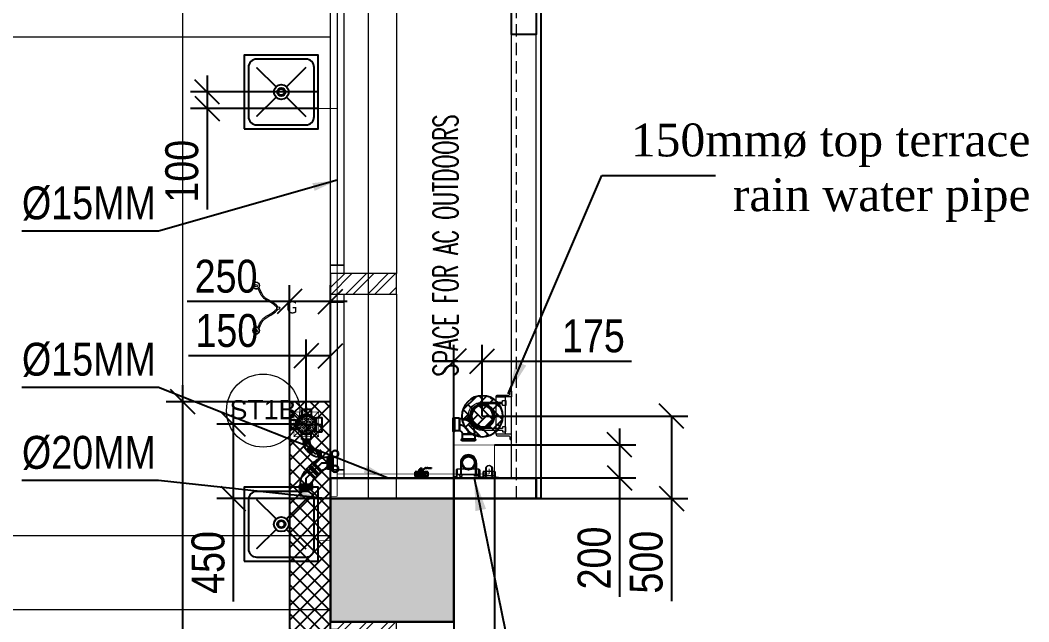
# Model space of a CAD drawing. Header units: inches. Extents: x 5899882 to 5988838, y -468923 to -96891.
# Drawn here: x 5977340 to 5983478, y -221920 to -218258 of the extents above; entities that cross this region are included whole.
import ezdxf

# ---------------------------------------------------------------- set-up
doc = ezdxf.new("R2010")
doc.units = ezdxf.units.IN
doc.header["$MEASUREMENT"] = 0
doc.linetypes.add('1', pattern=[0])
doc.linetypes.add('DASHED', pattern=[0.75, 0.5, -0.25])
doc.layers.get('Defpoints').update_dxf_attribs({"color": 8})
for name, color, linetype in [('0 slc  sleeve 200mm', 3, '1'), ('0 slc Rwp sloape', 7, 'Continuous'), ('0- SLC ARCH LAYOUT', 7, 'Continuous'), ('0- SLC DIMENSION', 7, 'Continuous'), ('0- SLC HIDE BOX & CUTOUT', 6, 'Continuous'), ('0-SLC- Waste water down take', 6, 'Continuous'), ('0-SLC-100mm Soil Pipe', 190, 'Continuous'), ('0-SLC-40 MM Waste water pipe', 3, 'Continuous'), ('0-SLC-75MM WASTE PIPE', 6, 'Continuous'), ('0-SLC-DOMESTIC LINE', 5, 'DOMESTIC_LINE'), ('0-SLC-Multi nahani trap', 6, 'Continuous'), ('0-SLC-Raised portion', 1, 'Continuous'), ('0-SLC-Toilet fixture', 5, 'Continuous'), ('CL', 7, 'Continuous'), ('P-TEXT', 7, 'Continuous'), ('rwp', 5, 'Continuous')]:
    doc.layers.add(name, color=color, linetype=linetype)
for name, color, linetype, lineweight in [('0-SLC-100 mm Multi nahani trap jali', 253, 'Continuous', 13), ('0-SLC-CLAMPS', 7, 'Continuous', 9), ('0-SLC-P-Angle', 6, 'Continuous', 0), ('ARCL-HATCH-B', 8, 'Continuous', 5), ('ARLC-COL', 8, 'Continuous', 30), ('ARLC-DIM0', 8, 'Continuous', 5), ('ARLC-DOOR-W', 8, 'Continuous', 5), ('ARLC-ELE0', 8, 'Continuous', 9), ('ARLC-FUR (NOMN)', 8, 'Continuous', 9), ('ARLC-FURN', 8, 'Continuous', 9), ('ARLC-GAS BURNER', 8, 'Continuous', 5), ('ARLC-GRILL', 8, 'Continuous', 9), ('ARLC-HATCH-C', 8, 'Continuous', 5), ('ARLC-RCC', 8, 'Continuous', 25), ('ARLC-SINK', 8, 'Continuous', 9), ('ARLC-TEXT0', 8, 'Continuous', 20), ('ARLC-WALL', 8, 'Continuous', 15), ('P-Ball valve', 7, 'Continuous', 0)]:
    doc.layers.add(name, color=color, linetype=linetype, lineweight=lineweight)
doc.styles.add('ARIAL', font='tahoma.ttf')
doc.styles.add('LT0050R', font='arial.ttf', dxfattribs={"height": 120})
doc.styles.add('RS', font='simplex8.shx', dxfattribs={"width": 0.6, "height": 150})
doc.styles.get("Standard").update_dxf_attribs({"font": 'arial.ttf'})
doc.styles.add('swis cn bt', font='swissc.ttf')
doc.linetypes.add('DOMESTIC_LINE', pattern='A,0.5,-0.2,["DWS",ARIAL,S=0.1,R=0,X=-0.1,Y=-0.05],-0.25', length=0.95)
doc.dimstyles.new('LT0050R', dxfattribs={"dimtxt": 120, "dimasz": 80, "dimexe": 80, "dimexo": 50, "dimgap": 80, "dimtad": 0, "dimdec": 0, "dimzin": 0, "dimdsep": 46, "dimtxsty": 'LT0050R', "dimblk": 'ARCHTICK', "dimcen": 1, "dimdle": 80, "dimclrd": 252, "dimclre": 252, "dimclrt": 240, "dimadec": 0, "dimazin": 0, "dimtfac": 1, "dimtdec": 0, "dimtofl": 0, "dimtmove": 1, "dimatfit": 3, "dimfxl": 1, "dimtolj": 1, "dimtzin": 0, "dimlwd": -1, "dimlwe": -1, "dimarcsym": 0})
doc.dimstyles.new('SLC', dxfattribs={"dimtxt": 200, "dimasz": 150, "dimexe": 100, "dimexo": 0, "dimgap": 50, "dimtad": 1, "dimdec": 0, "dimrnd": 5, "dimzin": 1, "dimdsep": 46, "dimtxsty": 'swis cn bt', "dimblk": 'OBLIQUE', "dimcen": 60, "dimdle": 100, "dimclrd": 256, "dimclre": 256, "dimclrt": 256, "dimazin": 0, "dimtfac": 1, "dimtdec": 0, "dimtofl": 0, "dimtmove": 0, "dimatfit": 3, "dimfxl": 0.18, "dimtolj": 1, "dimtzin": 0, "dimarcsym": 0})
doc.dimstyles.get("Standard").update_dxf_attribs({"dimtxt": 200, "dimasz": 200, "dimexe": 0.18, "dimexo": 0.0625, "dimgap": 0.09, "dimtad": 0, "dimdec": 0, "dimrnd": 5, "dimzin": 0, "dimdsep": 46, "dimtxsty": 'Standard', "dimblk": 'OBLIQUE', "dimcen": 0.09, "dimadec": 0, "dimazin": 0, "dimtfac": 1, "dimtdec": 0, "dimtofl": 0, "dimtmove": 0, "dimatfit": 3, "dimfxl": 1, "dimtolj": 1, "dimtzin": 0, "dimarcsym": 0})
pattern_1 = [(45, (-5779197.41, 117191.3), (-66.2912607, 66.2912607), []), (45, (-5779153.22, 117191.3), (-66.2912607, 66.2912607), [])]

# ---------------------------------------------------------------- blocks, each defined once
blk = doc.blocks.new('SINK1')
at = {"color": 0}
for p, q in [((5972703.3, -133859.2), (5972821.5, -133977.3)), ((5972885.1, -133977.3), (5973003.3, -133859.2)), ((5972703.3, -134159.2), (5972821.5, -134041)), ((5972885.1, -134041), (5973003.3, -134159.2))]:
    blk.add_line(p, q, dxfattribs=at)
blk.add_lwpolyline([(5973078.3, -134234.2), (5973078.3, -133784.2), (5972628.3, -133784.2), (5972628.3, -134234.2)], close=True, dxfattribs=at)
blk.add_lwpolyline([(5973053.3, -134159.2), (5973053.3, -133859.2, 0.414214), (5973003.3, -133809.2), (5972703.3, -133809.2, 0.414214), (5972653.3, -133859.2), (5972653.3, -134159.2, 0.414214), (5972703.3, -134209.2), (5973003.3, -134209.2, 0.414214)], format="xyb", close=True, dxfattribs=at)
for radius in [45, 25]:
    blk.add_circle((5972853.3, -134009.2), radius, dxfattribs=at)
blk = doc.blocks.new('FD COVER')
at = {"layer": '0-SLC-100 mm Multi nahani trap jali'}
h = blk.add_hatch(color=1, dxfattribs=at)
h.paths.add_polyline_path([(52.4, 0, 1), (-52.4, 0, 1)])
h.paths.add_polyline_path([(-49.7, 0, -1), (49.7, 0, -1)], flags=16)
h = blk.add_hatch(dxfattribs=at)
h.set_pattern_fill('HEX', color=1, scale=45.193777, style=0)
h.set_pattern_definition([(0, (-4759.384, 4380.386), (0, 9.78474), [5.649222, -11.298444]), (120, (-4759.384, 4380.386), (-8.473833, -4.89237), [5.649222, -11.298444]), (60, (-4753.735, 4380.386), (-8.473833, 4.89237), [5.649222, -11.298444])])
h.paths.add_polyline_path([(-49.7, 0, 1), (49.7, 0, 1)])
at = {"layer": '0-SLC-100 mm Multi nahani trap jali', "color": 1, "ltscale": 3}
for p, q in [((-75, 75), (-44.2, 44.2)), ((75, 75), (44.2, 44.2)), ((-44.2, -44.2), (-75, -75)), ((44.2, -44.2), (75, -75))]:
    blk.add_line(p, q, dxfattribs=at)
at = {"layer": '0-SLC-100 mm Multi nahani trap jali', "color": 1, "ltscale": 3, "const_width": 3.75}
blk.add_lwpolyline([(-75, -75), (75, -75), (75, 75), (-75, 75)], close=True, dxfattribs=at)
at = {"layer": '0-SLC-100 mm Multi nahani trap jali', "color": 1, "ltscale": 3}
blk.add_circle((0, 0), 62.5, dxfattribs=at)
blk = doc.blocks.new('A$C52224D05')
at = {"layer": '0-SLC-Multi nahani trap', "linetype": 'Continuous'}
h = blk.add_hatch(color=256, dxfattribs=at)
h.paths.add_polyline_path([(58.1, 0, 1), (-57.9, 0, 1)])
h.paths.add_polyline_path([(-54.9, 0, -1), (55.1, 0, -1)], flags=16)
for p, q in [((-25.9, 91.4), (-25.9, 77.8)), ((31.1, 91.4), (-25.9, 91.4)), ((-25.9, 77.8), (-25.9, 60.2)), ((0, 103.7), (0, -103.7)), ((31.1, 91.4), (31.1, 77.8)), ((31.1, 77.8), (31.1, 60.2)), ((-96.3, 0), (95.2, 0)), ((-78.2, 26.7), (-93.7, 26.7)), ((-93.7, -30.2), (-93.7, 26.7)), ((-62.6, 26.7), (-78.2, 26.7)), ((-60.3, -27.9), (-60.3, 24.4)), ((-60.3, 23.3), (-50.5, 23.3)), ((28.7, 57.9), (-23.6, 57.9)), ((-22.4, 57.9), (-22.4, 50.2)), ((27.6, 57.9), (27.6, 47.6)), ((41.1, 41), (63, 41)), ((63, -41.5), (63, 41.5)), ((65.5, 44), (74, 44)), ((74, 44), (97.8, 44)), ((97.8, -44), (97.8, 44)), ((-78.2, -30.2), (-93.7, -30.2)), ((-62.6, -30.2), (-77.7, -30.2)), ((-60.3, -26.7), (-50.5, -26.7)), ((-25.9, -77.8), (-25.9, -60.2)), ((28.7, -57.9), (-23.6, -57.9)), ((-22.4, -57.9), (-22.4, -50.2)), ((27.6, -57.9), (27.6, -47.6)), ((31.1, -77.8), (31.1, -60.2)), ((41.1, -41), (63, -41)), ((65.5, -44), (74, -44)), ((74, -44), (97.8, -44)), ((-25.9, -91.4), (-25.9, -77.8)), ((31.1, -91.4), (-25.9, -91.4)), ((31.1, -91.4), (31.1, -77.8))]:
    blk.add_line(p, q, dxfattribs=at)
blk.add_circle((0.1, 0), 55, dxfattribs=at)
for centre, radius, start, end in [((-62.6, 24.4), 2.33, 0, 90), ((-23.6, 60.2), 2.33, 180, 270), ((28.7, 60.2), 2.33, 270, 0), ((65.5, 41.5), 2.5, 90, 180), ((-62.6, -27.9), 2.33, 270, 0), ((-23.6, -60.2), 2.33, 90, 180), ((28.7, -60.2), 2.33, 0, 90), ((65.5, -41.5), 2.5, 180, 270)]:
    blk.add_arc(centre, radius, start, end, dxfattribs=at)
blk = doc.blocks.new('Hex Nut - 10 mm side')
at = {"color": 0, "linetype": 'Continuous'}
for p, q in [((-7, -6.8), (-7, 6.8)), ((-0.7, 9.1), (-6.4, 9.1)), ((-0.7, 4.5), (-6.4, 4.5)), ((0, -6.8), (0, 6.8)), ((-0.7, -4.5), (-6.4, -4.5)), ((-0.7, -9.1), (-6.4, -9.1))]:
    blk.add_line(p, q, dxfattribs=at)
for centre, radius, start, end in [((-2.8, 6.8), 4.19, 147.13278, 212.86722), ((8.7, 0), 15.7, 163.22135, 196.77865), ((-4.2, 6.8), 4.19, 327.13278, 32.86722), ((-15.7, 0), 15.7, 343.22135, 16.77865), ((-2.8, -6.8), 4.19, 147.13278, 212.86722), ((-4.2, -6.8), 4.19, 327.13278, 32.86722)]:
    blk.add_arc(centre, radius, start, end, dxfattribs=at)
blk = doc.blocks.new('balval')
at = {"layer": 'P-TEXT', "color": 7}
for p, q in [((-206, 141), (-218, 122)), ((-218, -125), (-218, 122)), ((-207, -90), (-207, 86)), ((-75, 86), (-207, 86)), ((-74, 141), (-206, 141)), ((0, 145), (64, 144)), ((31, 164), (31, 262)), ((31, 164), (47, 164)), ((47, 164), (47, 246)), ((67, 298), (222, 297)), ((83, 281), (226, 281)), ((136, -17), (186, 44)), ((186, 44), (260, -17)), ((261, 143), (286, 120)), ((286, 120), (285, -127)), ((357, 120), (286, 120)), ((294, 302), (376, 365)), ((299, 286), (380, 348)), ((356, -127), (357, 120)), ((368, 139), (357, 120)), ((367, -91), (368, 85)), ((536, 139), (368, 139)), ((535, 84), (368, 85)), ((394, 369), (479, 369)), ((398, 353), (479, 353)), ((533, 381), (479, 369)), ((533, 349), (479, 353)), ((533, 381), (760, 380)), ((533, 349), (762, 348)), ((535, -92), (535, 84)), ((536, 139), (547, 120)), ((547, 120), (546, -128)), ((760, 380), (762, 348)), ((-218, -2), (-229, -2)), ((-207, -145), (-218, -125)), ((-75, -90), (-207, -90)), ((-75, -145), (-207, -145)), ((0, -149), (258, -150)), ((186, -77), (136, -17)), ((260, -17), (186, -77)), ((259, -150), (285, -127)), ((356, -127), (285, -127)), ((367, -146), (356, -127)), ((535, -92), (367, -91)), ((535, -147), (367, -146)), ((535, -147), (546, -128))]:
    blk.add_line(p, q, dxfattribs=at)
for points in [[(-74, 163), (-39, 163), (-40, -162), (-75, -162)], [(-39, 163), (0, 163), (0, -163), (-40, -162)], [(85, 217), (215, 216), (215, 237), (85, 238)], [(266, -83), (129, -83), (130, 50), (266, 49)], [(260, -77), (135, -77), (136, 44), (260, 43)], [(260, -145), (135, -144), (135, -89), (260, -89)]]:
    blk.add_lwpolyline(points, close=True, dxfattribs=at)
for points in [[(259, 144), (260, 216), (64, 217), (64, 144)], [(136, 118), (136, 88), (260, 87), (261, 143), (258, 143)]]:
    blk.add_lwpolyline(points, dxfattribs=at)
for centre, radius, start, end in [((-181, 112), 36.2, 145.90551, 225.80836), ((-125, 42), 93.2, 151.61979, 208.04179), ((67, 262), 35.7, 89.83079, 179.83079), ((83, 246), 35.7, 89.83079, 179.83079), ((162, 312), 195, 239.6656, 299.54462), ((224, 832), 535, 269.76756, 277.56373), ((228, 816), 535, 269.76756, 277.56373), ((259, 142), 1.79, 48.40123, 123.4962), ((450, 40), 93.2, 151.61979, 208.04179), ((393, 111), 36.2, 145.90551, 225.80836), ((394, 334), 35.7, 89.83079, 120.09191), ((398, 317), 35.7, 89.83079, 120.09191), ((510, 110), 36.2, 313.85321, 33.75606), ((453, 40), 93.2, 331.61979, 28.04179), ((-125, -46), 93.2, 151.61979, 208.04179), ((-182, -116), 36.2, 133.85321, 213.75606), ((258, -148), 1.79, 269.83079, 311.26035), ((449, -48), 93.2, 151.61979, 208.04179), ((392, -118), 36.2, 133.85321, 213.75606), ((453, -48), 93.2, 331.61979, 28.04179), ((510, -118), 36.2, 325.90551, 45.80836)]:
    blk.add_arc(centre, radius, start, end, dxfattribs=at)
at = {"layer": 'P-TEXT', "color": 7, "xscale": 6.18499828221724, "yscale": 6.18499828221724, "zscale": 6.18499828221724, "rotation": 269.8307868527402}
for p in [(150, 298), (150, 238)]:
    blk.add_blockref('Hex Nut - 10 mm side', p, dxfattribs=at)
blk = doc.blocks.new('1248')
at = {"color": 0}
for p, q in [((-21.4, 74.3), (-74.3, 21.4)), ((-15.6, 68.6), (-68.6, 15.6)), ((-21.4, 74.3), (-19.5, 75)), ((-19.5, 75), (-15, 70.5)), ((-15.6, 68.6), (-15, 70.5)), ((-4.9, 57.9), (-15.6, 68.6)), ((-74.3, 21.4), (-75, 19.5)), ((-75, 19.5), (-70.6, 15)), ((-68.6, 15.6), (-70.6, 15)), ((-57.9, 4.9), (-68.6, 15.6)), ((-57.9, 4.9), (-58.5, 3)), ((-58.5, 3), (-56.5, 0.9)), ((-57.9, 4.9), (-4.9, 57.9)), ((-54.5, 1.5), (-56.5, 0.9)), ((-1.5, 54.5), (-54.5, 1.5)), ((-52.1, -0.9), (-54.5, 1.5)), ((-52.1, -0.9), (1, 52.1)), ((-52.1, -0.9), (1, 52.1)), ((0.8, 49.3), (-49.3, -0.8)), ((-4.9, 57.9), (-3, 58.5)), ((-3, 58.5), (-0.9, 56.5)), ((-1.5, 54.5), (-0.9, 56.5)), ((1, 52.1), (-1.5, 54.5)), ((0.8, 49.3), (1, 52.1)), ((34.2, -35.4), (34.3, 35.4)), ((34.3, 35.4), (36.2, 37.5)), ((36.2, 37.5), (39.6, 37.5)), ((36.2, 37.5), (36.2, -37.5)), ((36.2, 37.5), (36.2, -37.5)), ((39.6, 37.5), (40.5, 39.3)), ((39.6, -37.5), (39.6, 37.5)), ((43.5, 39.3), (40.5, 39.3)), ((44.4, 37.5), (43.5, 39.3)), ((44.4, 37.5), (59.5, 37.5)), ((44.4, 37.5), (44.4, -37.5)), ((59.5, 37.5), (60.5, 39.3)), ((59.5, -37.5), (59.5, 37.5)), ((66.8, 39.3), (60.5, 39.3)), ((66.8, 39.3), (67.8, 37.5)), ((67.8, -37.5), (67.8, 37.5)), ((-49.3, -0.8), (-52.1, -0.9)), ((34.2, -35.4), (36.2, -37.5)), ((36.2, -37.5), (39.6, -37.5)), ((39.6, -37.5), (40.5, -39.3)), ((43.5, -39.3), (40.5, -39.3)), ((44.4, -37.5), (43.5, -39.3)), ((44.4, -37.5), (59.5, -37.5)), ((59.5, -37.5), (60.5, -39.3)), ((66.8, -39.3), (60.5, -39.3)), ((67.8, -37.5), (66.8, -39.3))]:
    blk.add_line(p, q, dxfattribs=at)
at = {"color": 8}
blk.add_lwpolyline([(-47.9, 47.9), (0, 0), (67.8, 0)], dxfattribs=at)
at = {"color": 0}
for major_axis, start_param, end_param in [((0, 47.3), 2.356166, 3.141564), ((0, 118.1), 2.356191, 3.14159)]:
    blk.add_ellipse((34.3, 82.7), major_axis=major_axis, ratio=1, start_param=start_param, end_param=end_param, dxfattribs=at)
blk = doc.blocks.new('_OBLIQUE')
at = {"color": 0, "linetype": 'ByBlock'}
blk.add_line((-0.5, -0.5), (0.5, 0.5), dxfattribs=at)
blk = doc.blocks.new('200SS')
at = {"layer": '0 slc  sleeve 200mm'}
h = blk.add_hatch(dxfattribs=at)
h.set_pattern_fill('AR-HBONE', color=3, scale=10.56007, angle=90)
h.set_pattern_definition([(135, (276793.653, -63998.61), (-59.7367777, 4e-15), [126.720842, -42.24028]), (225, (276763.784, -63968.74), (-59.7367777, 4e-15), [126.720842, -42.24028])])
edge = h.paths.add_edge_path()
edge.add_arc((0, 0), 124.8, 0, 360)
at = {"layer": '0 slc  sleeve 200mm', "color": 3}
blk.add_circle((0, 0), 124.8, dxfattribs=at)
blk = doc.blocks.new('*D110')
at = {"layer": '0- SLC DIMENSION', "lineweight": -2, "transparency": 16777216}
for p, q in [((5980151.8, -220668.6), (5981402.6, -220668.6)), ((5981302.6, -220668.6), (5981302.6, -221270.1)), ((5980146.7, -221170.1), (5981402.6, -221170.1)), ((5981302.6, -221170.1), (5981302.6, -221793.8))]:
    blk.add_line(p, q, dxfattribs=at)
at = {"layer": 'Defpoints', "color": 0, "transparency": 16777216}
for p in [(5980151.8, -220668.6), (5981302.6, -220668.6), (5980146.7, -221170.1)]:
    blk.add_point(p, dxfattribs=at)
at = {"layer": '0- SLC DIMENSION', "lineweight": -2, "transparency": 16777216, "xscale": 150, "yscale": 150, "zscale": 150}
for p, rotation in [((5981302.6, -220668.6), 90), ((5981302.6, -221170.1), 270)]:
    blk.add_blockref('_OBLIQUE', p, dxfattribs=dict(at, rotation=rotation))
at = {"layer": '0- SLC DIMENSION', "transparency": 16777216, "insert": (5981150, -221557), "char_height": 200, "attachment_point": 5, "rotation": 90, "style": 'swis cn bt'}
blk.add_mtext('\\A1;500', dxfattribs=at)
blk = doc.blocks.new('*D111')
at = {"layer": '0- SLC DIMENSION', "lineweight": -2, "transparency": 16777216}
for p, q in [((5979978.9, -221170.1), (5979978.9, -220233.5)), ((5980151.8, -220668.6), (5980151.8, -220233.5)), ((5979878.9, -220333.5), (5980151.8, -220333.5)), ((5980151.8, -220333.5), (5981059.6, -220333.5))]:
    blk.add_line(p, q, dxfattribs=at)
at = {"layer": 'Defpoints', "color": 0, "transparency": 16777216}
for p in [(5980151.8, -220333.5), (5980151.8, -220668.6), (5979978.9, -221170.1)]:
    blk.add_point(p, dxfattribs=at)
at = {"layer": '0- SLC DIMENSION', "lineweight": -2, "transparency": 16777216, "xscale": 150, "yscale": 150, "zscale": 150, "rotation": 180}
blk.add_blockref('_OBLIQUE', (5979978.9, -220333.5), dxfattribs=at)
at = {"layer": '0- SLC DIMENSION', "lineweight": -2, "transparency": 16777216, "xscale": 150, "yscale": 150, "zscale": 150}
blk.add_blockref('_OBLIQUE', (5980151.8, -220333.5), dxfattribs=at)
at = {"layer": '0- SLC DIMENSION', "transparency": 16777216, "insert": (5980828, -220180.8), "char_height": 200, "attachment_point": 5, "style": 'swis cn bt'}
blk.add_mtext('\\A1;175', dxfattribs=at)
blk = doc.blocks.new('*D124')
at = {"layer": '0- SLC DIMENSION', "lineweight": -2, "transparency": 16777216}
for p, q in [((5980986.4, -220743.6), (5980986.4, -221043.6)), ((5980226.7, -220843.6), (5981086.4, -220843.6)), ((5980226.7, -221043.6), (5981086.4, -221043.6)), ((5980986.4, -221043.6), (5980986.4, -221767.7))]:
    blk.add_line(p, q, dxfattribs=at)
at = {"layer": 'Defpoints', "color": 0, "transparency": 16777216}
for p in [(5980226.7, -220843.6), (5980226.7, -221043.6), (5980986.4, -221043.6)]:
    blk.add_point(p, dxfattribs=at)
at = {"layer": '0- SLC DIMENSION', "lineweight": -2, "transparency": 16777216, "xscale": 150, "yscale": 150, "zscale": 150}
for p, rotation in [((5980986.4, -220843.6), 90), ((5980986.4, -221043.6), 270)]:
    blk.add_blockref('_OBLIQUE', p, dxfattribs=dict(at, rotation=rotation))
at = {"layer": '0- SLC DIMENSION', "transparency": 16777216, "insert": (5980833.6, -221531.5), "char_height": 200, "attachment_point": 5, "rotation": 90, "style": 'swis cn bt'}
blk.add_mtext('\\A1;200', dxfattribs=at)
blk = doc.blocks.new('548')
at = {"color": 0}
for p, q in [((0.0602, 0.0831), (0.0579, 0.0808)), ((0.0605, 0.0834), (0.0605, -0.0199)), ((0.0608, 0.0834), (0.0975, 0.0834)), ((0.0975, 0.0851), (0.0975, -0.0217)), ((0.1001, 0.0877), (0.1053, 0.0877)), ((0.1078, 0.0851), (0.1078, -0.0217)), ((0.1078, 0.0834), (0.1122, 0.0834)), ((0.1122, 0.0834), (0.1122, -0.0199)), ((0.0579, 0.0808), (0.0579, -0.0174)), ((-0.0674, -0.05), (0.0359, -0.05)), ((-0.0674, -0.0503), (-0.0674, -0.087)), ((-0.0671, -0.0497), (-0.0648, -0.0474)), ((-0.0648, -0.0474), (0.0334, -0.0474)), ((0.0357, -0.0497), (0.0334, -0.0474)), ((0.0359, -0.0503), (0.0359, -0.087)), ((0.0602, -0.0197), (0.0579, -0.0174)), ((0.0608, -0.0199), (0.0975, -0.0199)), ((0.1001, -0.0242), (0.1053, -0.0242)), ((0.1078, -0.0199), (0.1122, -0.0199)), ((-0.0717, -0.0896), (-0.0717, -0.0947)), ((-0.0691, -0.087), (0.0377, -0.087)), ((-0.0691, -0.0973), (0.0377, -0.0973)), ((-0.0674, -0.0973), (-0.0674, -0.1016)), ((-0.0674, -0.1016), (0.0359, -0.1016)), ((0.0359, -0.0973), (0.0359, -0.1016)), ((0.0403, -0.0896), (0.0403, -0.0947))]:
    blk.add_line(p, q, dxfattribs=at)
for points in [[(-0.019, 0.0966), (-0.0839, 0.0288)], [(-0.031, 0.084), (-0.0108, 0.0647)], [(-0.025, 0.0903), (-0.0031, 0.0694)], [(-0.019, 0.0966), (0.0097, 0.0691)], [(-0.0839, 0.0288), (-0.0552, 0.0013)], [(-0.0791, 0.0338), (-0.0568, 0.0124)], [(-0.0731, 0.0401), (-0.0526, 0.0204)], [(-0.0671, 0.0463), (-0.048, 0.028)], [(-0.0611, 0.0526), (-0.0429, 0.0352)], [(-0.0551, 0.0589), (-0.0373, 0.0419)], [(-0.0491, 0.0652), (-0.0314, 0.0482)], [(-0.043, 0.0715), (-0.025, 0.0542)], [(-0.037, 0.0778), (-0.0181, 0.0597)]]:
    blk.add_lwpolyline(points, dxfattribs=at)
for centre, radius, start, end in [((0.0608, 0.0825), 0.000861, 90, 135), ((0.1001, 0.0851), 0.00258, 90, 180), ((0.1053, 0.0851), 0.00258, 0, 90), ((0.0635, -0.0474), 0.1283, 157.72387, 180), ((0.059, -0.0431), 0.1284, 114.78944, 157.71056), ((0.0635, -0.0474), 0.0792, 92.5, 180), ((0.0635, -0.0474), 0.1283, 92.5, 114.77613), ((-0.0665, -0.0503), 0.000861, 135, 180), ((0.0645, -0.0478), 0.0311, 102.16972, 179.29011), ((0.0351, -0.0503), 0.000861, 0, 45), ((0.0608, -0.0191), 0.000861, 225, 270), ((0.1001, -0.0217), 0.00258, 180, 270), ((0.1053, -0.0217), 0.00258, 270, 0), ((-0.0691, -0.0896), 0.00258, 90, 180), ((-0.0691, -0.0947), 0.00258, 180, 270), ((0.0377, -0.0896), 0.00258, 0, 90), ((0.0377, -0.0947), 0.00258, 270, 0)]:
    blk.add_arc(centre, radius, start, end, dxfattribs=at)
at = {"color": 8}
blk.add_arc((0.0635, -0.0474), 0.0792, 92.5, 180, dxfattribs=at)
blk = doc.blocks.new('_ArchTick')
at = {"color": 0, "linetype": 'ByBlock', "const_width": 0.15}
blk.add_lwpolyline([(-0.5, -0.5), (0.5, 0.5)], dxfattribs=at)
blk = doc.blocks.new('GAS BURNER')
at = {"layer": 'ARLC-GAS BURNER'}
for centre, radius in [((5974102.4, -133873.7), 20.1), ((5974102.4, -133873.7), 7.52), ((5974237.5, -134010.6), 8.48), ((5974237.5, -134010.6), 8.48), ((5974102.4, -134147.5), 20.1), ((5974102.4, -134147.5), 7.52)]:
    blk.add_circle(centre, radius, dxfattribs=at)
for centre, start, end in [((5974102.4, -133873.7), 327.08362, 303.11158), ((5974102.4, -134147.5), 56.88842, 32.91638)]:
    blk.add_arc(centre, 20.1, start, end, dxfattribs=at)
for points, knots in [([(5974113.4, -133890.5), (5974112.8, -133888.9), (5974115.8, -133896.6), (5974120.9, -133908.4), (5974125.6, -133918.3), (5974129.9, -133925.9), (5974133.4, -133931.5), (5974137.2, -133937), (5974141.3, -133942.2), (5974145.9, -133947.1), (5974151.7, -133952.6), (5974159, -133958.1), (5974167.7, -133963.4), (5974176.5, -133968.2), (5974185.2, -133972.6), (5974193.4, -133977), (5974200.1, -133981.1), (5974205.5, -133985), (5974210.1, -133988.7), (5974214.6, -133992.7), (5974219.2, -133997.1), (5974223.9, -134001.8), (5974227.3, -134005.2), (5974229, -134007)], [0, 0, 0, 0, 0.738277, 1.476555, 2.214832, 2.583971, 2.95311, 3.322249, 3.691387, 4.060526, 4.429665, 5.003329, 5.576994, 6.150658, 6.724322, 7.297987, 7.871651, 8.267743, 8.663834, 9.059926, 9.456017, 9.852109, 10.248201, 10.248201, 10.248201, 10.248201]), ([(5974119.2, -133884.4), (5974128.7, -133907.7), (5974145.8, -133949.6), (5974202.5, -133969), (5974225.2, -133992.2), (5974234.5, -134001.7)], [0, 0, 0, 0, 88.97169, 160.2268, 209.42552, 209.42552, 209.42552, 209.42552]), ([(5974113.4, -134130.7), (5974112.8, -134132.3), (5974115.8, -134124.6), (5974120.9, -134112.7), (5974125.6, -134102.9), (5974129.9, -134095.2), (5974133.4, -134089.6), (5974137.2, -134084.2), (5974141.3, -134079), (5974145.9, -134074), (5974151.7, -134068.6), (5974159, -134063.1), (5974167.7, -134057.7), (5974176.5, -134053), (5974185.2, -134048.5), (5974193.4, -134044.2), (5974200.1, -134040.1), (5974205.5, -134036.2), (5974210.1, -134032.5), (5974214.6, -134028.5), (5974219.2, -134024.1), (5974223.9, -134019.3), (5974227.3, -134015.9), (5974229, -134014.1)], [0, 0, 0, 0, 0.738277, 1.476555, 2.214832, 2.583971, 2.95311, 3.322249, 3.691387, 4.060526, 4.429665, 5.003329, 5.576994, 6.150658, 6.724322, 7.297987, 7.871651, 8.267743, 8.663834, 9.059926, 9.456017, 9.852109, 10.248201, 10.248201, 10.248201, 10.248201]), ([(5974119.2, -134136.8), (5974128.7, -134113.5), (5974145.8, -134071.6), (5974202.5, -134052.2), (5974225.2, -134029), (5974234.5, -134019.5)], [0, 0, 0, 0, 88.97169, 160.2268, 209.42552, 209.42552, 209.42552, 209.42552])]:
    blk.add_open_spline(points, degree=3, knots=knots, dxfattribs=at)
at = {"layer": 'ARLC-GAS BURNER', "insert": (5974320.2, -134006.7), "char_height": 73.57, "attachment_point": 5, "style": 'ARIAL'}
blk.add_mtext('\\A1;G', dxfattribs=at)
blk = doc.blocks.new('A$C5D8F11B1')
at = {"layer": 'ARCL-HATCH-B'}
h = blk.add_hatch(dxfattribs=at)
h.set_pattern_fill('ANSI32', color=256, scale=250)
h.set_pattern_definition(pattern_1)
h.paths.add_polyline_path([(34445, -24655), (34045, -24655), (34045, -24780), (34445, -24780)])
h = blk.add_hatch(dxfattribs=at)
h.set_pattern_fill('ANSI32', color=256, scale=250)
h.set_pattern_definition(pattern_1)
h.paths.add_polyline_path([(34445, -26775), (34045, -26775), (34045, -26900), (34445, -26900)])
at = {"layer": 'ARLC-HATCH-C', "ltscale": 0.1}
blk.add_hatch(color=256, dxfattribs=at).paths.add_polyline_path([(34045, -26025), (34045, -26775), (34795, -26775), (34795, -26025)])
at = {"layer": 'ARLC-COL'}
for points in [[(34045, -25900), (35295, -25900), (35295, -26025), (34045, -26025)], [(34795, -26025), (34045, -26025), (34045, -26775), (34795, -26775)]]:
    blk.add_lwpolyline(points, close=True, dxfattribs=at)
at = {"layer": 'ARLC-DIM0'}
for points in [[(34125, -24605), (34125, -24655), (34045, -24655), (34045, -24605)], [(34125, -24780), (34125, -24830), (34045, -24830), (34045, -24780)], [(34125, -25850), (34125, -25900), (34045, -25900), (34045, -25850)]]:
    blk.add_lwpolyline(points, close=True, dxfattribs=at)
at = {"layer": 'ARLC-DOOR-W', "ltscale": 0.1}
for p, q in [((34085, -21295), (34085, -24605)), ((34085, -24830), (34085, -25850))]:
    blk.add_line(p, q, dxfattribs=at)
at = {"layer": 'ARLC-DOOR-W'}
for points in [[(34045, -21295), (34125, -21295), (34125, -24605), (34045, -24605)], [(34045, -24830), (34125, -24830), (34125, -25850), (34045, -25850)]]:
    blk.add_lwpolyline(points, close=True, dxfattribs=at)
at = {"layer": 'ARLC-ELE0'}
for p, q in [((34445, -21245), (34445, -24655)), ((34445, -24780), (34445, -25900))]:
    blk.add_line(p, q, dxfattribs=at)
at = {"layer": 'ARLC-FUR (NOMN)'}
blk.add_circle((33634.5, -25489.2), 222.5, dxfattribs=at)
at = {"layer": 'ARLC-FURN'}
blk.add_line((33145, -28850), (33145, -23025), dxfattribs=at)
at = {"layer": 'ARLC-GRILL'}
for points in [[(35145, -25900), (35145, -23200)], [(35295, -25900), (35295, -23200)]]:
    blk.add_lwpolyline(points, dxfattribs=at)
at = {"layer": 'ARLC-RCC'}
blk.add_lwpolyline([(35145, -23012.5), (35295, -23012.5), (35295, -23200), (35145, -23200)], close=True, dxfattribs=at)
at = {"layer": 'ARLC-WALL'}
for points in [[(34445, -24655), (34045, -24655), (34045, -24780), (34445, -24780)], [(34445, -25900), (34045, -25900), (34045, -26025), (34445, -26025)], [(34445, -26775), (34045, -26775), (34045, -26900), (34445, -26900)]]:
    blk.add_lwpolyline(points, close=True, dxfattribs=at)
at = {"layer": 'ARLC-GAS BURNER'}
blk.add_blockref('GAS BURNER', (-5940510.8, 109145.4), dxfattribs=at)
at = {"layer": 'ARLC-SINK', "rotation": 270}
for p in [(167754.2, 5949303.3), (167754.2, 5946672.4)]:
    blk.add_blockref('SINK1', p, dxfattribs=at)
at = {"layer": 'ARLC-FUR (NOMN)'}
blk.add_text('ST1B', height=116.31, dxfattribs=at).set_placement((33430.4, -25541.8))
at = {"layer": 'ARLC-TEXT0', "style": 'RS', "width": 0.6}
blk.add_text('SPACE FOR AC OUTDOORS', height=150, rotation=90, dxfattribs=at).set_placement((34819.9, -25281))
blk = doc.blocks.new('an80')
for points in [[(-46, 0), (-46, 66.3), (-51, 66.3), (-51, 76.3), (-35, 76.3), (-35, 66.3), (-40, 66.3), (-40, 0)], [(46, 0), (46, 66.3), (51, 66.3), (51, 76.3), (35, 76.3), (35, 66.3), (40, 66.3), (40, 0)]]:
    blk.add_lwpolyline(points)
for radius in [46, 40]:
    blk.add_arc((0, 0), radius, 180, 360)
blk = doc.blocks.new('176')
at = {"layer": '0-SLC-CLAMPS', "elevation": 0}
for points in [[(-108.6, 76.7), (-108.6, 80.1, 0.414214), (-114, 85.4), (-114, 85.4), (-114, 65.9), (-61.1, 65.9, 0.414214), (-66.4, 71.3), (-103.3, 71.3, -0.414214)], [(-108.6, -75.8), (-108.6, -79.2, -0.414214), (-114, -84.6), (-114, -84.6), (-114, -65.1), (-61.1, -65.1, -0.414214), (-66.4, -70.4), (-103.3, -70.4, 0.414214)]]:
    blk.add_lwpolyline(points, format="xyb", close=True, dxfattribs=at)
blk.add_lwpolyline([(-92.9, 65.9), (-92.9, -65.1), (-61.1, -65.1), (-61.1, 65.9)], close=True, dxfattribs=at)
at = {"layer": 'rwp', "color": 5, "const_width": 5.36, "elevation": 0}
blk.add_lwpolyline([(-12.5, -42.2, 1), (-12.5, 38.2, 1)], format="xyb", close=True, dxfattribs=at)
at = {"layer": 'rwp', "color": 5}
for radius in [42.9, 37.5]:
    blk.add_circle((-12.5, -2, 0), radius, dxfattribs=at)
at = {"layer": '0-SLC-CLAMPS', "color": 6, "xscale": 1.0714285714286, "yscale": 1.0714285714286, "zscale": 1.0714285714286, "rotation": 90}
blk.add_blockref('an80', (-12.5, -2, 0), dxfattribs=at)
blk = doc.blocks.new('80mm')
at = {"layer": '0-SLC- Waste water down take', "const_width": 5}
blk.add_lwpolyline([(-37.5, 0, 1), (37.5, 0, 1)], format="xyb", close=True, dxfattribs=at)
at = {"layer": '0-SLC- Waste water down take'}
for radius in [40, 35]:
    blk.add_circle((0, 0), radius, dxfattribs=at)
blk = doc.blocks.new('DSF')
at = {"layer": '0-SLC-CLAMPS'}
for points in [[(1498.4503, 220.3213), (1498.4469, 220.3213, -0.414214), (1498.4416, 220.3267), (1498.4416, 220.3267), (1498.4611, 220.3267), (1498.4611, 220.2737, -0.414214), (1498.4557, 220.2791), (1498.4557, 220.3159, 0.414214)], [(1498.6042, 220.3213), (1498.6076, 220.3213, 0.414214), (1498.613, 220.3267), (1498.613, 220.3267), (1498.5935, 220.3267), (1498.5935, 220.2737, 0.414214), (1498.5988, 220.2791), (1498.5988, 220.3159, -0.414214)]]:
    blk.add_lwpolyline(points, format="xyb", close=True, dxfattribs=at)
blk.add_lwpolyline([(1498.5935, 220.3055), (1498.4611, 220.3055), (1498.4611, 220.2737), (1498.5935, 220.2737)], close=True, dxfattribs=at)
at = {"layer": '0-SLC- Waste water down take', "lineweight": 0, "ltscale": 12, "xscale": 0.0010714285714286, "yscale": 0.0010714285714286, "zscale": 0.0010714285714286}
blk.add_blockref('80mm', (1498.5241, 220.2345), dxfattribs=at)
at = {"layer": '0-SLC-CLAMPS', "xscale": 0.0010714285714286, "yscale": 0.0010714285714286, "zscale": 0.0010714285714286}
blk.add_blockref('an80', (1498.5241, 220.2345), dxfattribs=at)
blk = doc.blocks.new('*D212')
at = {"layer": '0- SLC DIMENSION', "lineweight": -2, "transparency": 16777216}
for p, q in [((5978328.9, -224845.1), (5978328.9, -220480.5)), ((5978978.9, -220580.5), (5978228.9, -220580.5)), ((5978978.9, -224745.1), (5978228.9, -224745.1))]:
    blk.add_line(p, q, dxfattribs=at)
at = {"layer": 'Defpoints', "color": 0, "transparency": 16777216}
for p in [(5978328.9, -220580.5), (5978978.9, -220580.5), (5978978.9, -224745.1)]:
    blk.add_point(p, dxfattribs=at)
at = {"layer": '0- SLC DIMENSION', "lineweight": -2, "transparency": 16777216, "xscale": 150, "yscale": 150, "zscale": 150}
for p, rotation in [((5978328.9, -220580.5), 90), ((5978328.9, -224745.1), 270)]:
    blk.add_blockref('_OBLIQUE', p, dxfattribs=dict(at, rotation=rotation))
at = {"layer": '0- SLC DIMENSION', "transparency": 16777216, "insert": (5978176.2, -222662.8), "char_height": 200, "attachment_point": 5, "rotation": 90, "style": 'swis cn bt'}
blk.add_mtext('\\A1;4165', dxfattribs=at)
blk = doc.blocks.new('*D213')
at = {"layer": '0- SLC DIMENSION', "lineweight": -2, "transparency": 16777216}
for p, q in [((5978978.9, -220580.5), (5978978.9, -219870.5)), ((5979228.9, -220580.5), (5979228.9, -219870.5)), ((5978978.9, -219970.5), (5978356.4, -219970.5)), ((5979328.9, -219970.5), (5978978.9, -219970.5))]:
    blk.add_line(p, q, dxfattribs=at)
at = {"layer": 'Defpoints', "color": 0, "transparency": 16777216}
for p in [(5978978.9, -219970.5), (5978978.9, -220580.5), (5979228.9, -220580.5)]:
    blk.add_point(p, dxfattribs=at)
at = {"layer": '0- SLC DIMENSION', "lineweight": -2, "transparency": 16777216, "xscale": 150, "yscale": 150, "zscale": 150, "rotation": 180}
blk.add_blockref('_OBLIQUE', (5978978.9, -219970.5), dxfattribs=at)
at = {"layer": '0- SLC DIMENSION', "lineweight": -2, "transparency": 16777216, "xscale": 150, "yscale": 150, "zscale": 150}
blk.add_blockref('_OBLIQUE', (5979228.9, -219970.5), dxfattribs=at)
at = {"layer": '0- SLC DIMENSION', "transparency": 16777216, "insert": (5978592.6, -219817.7), "char_height": 200, "attachment_point": 5, "style": 'swis cn bt'}
blk.add_mtext('\\A1;250', dxfattribs=at)
blk = doc.blocks.new('*D218')
at = {"layer": '0- SLC DIMENSION', "lineweight": -2}
for p, q in [((5979080.5, -220628.1), (5979080.5, -220201)), ((5979228.9, -220628.1), (5979228.9, -220201)), ((5979080.5, -220301), (5978364.9, -220301)), ((5979228.9, -220301), (5978980.5, -220301))]:
    blk.add_line(p, q, dxfattribs=at)
at = {"layer": 'Defpoints', "color": 0}
for p in [(5979228.9, -220301), (5979080.5, -220628.1), (5979228.9, -220628.1)]:
    blk.add_point(p, dxfattribs=at)
at = {"layer": '0- SLC DIMENSION', "lineweight": -2, "xscale": 150, "yscale": 150, "zscale": 150, "rotation": 180}
blk.add_blockref('_OBLIQUE', (5979080.5, -220301), dxfattribs=at)
at = {"layer": '0- SLC DIMENSION', "lineweight": -2, "xscale": 150, "yscale": 150, "zscale": 150}
blk.add_blockref('_OBLIQUE', (5979228.9, -220301), dxfattribs=at)
at = {"layer": '0- SLC DIMENSION', "insert": (5978597.5, -220148.3), "char_height": 200, "attachment_point": 5, "style": 'swis cn bt'}
blk.add_mtext('\\A1;150', dxfattribs=at)
blk = doc.blocks.new('*D219')
at = {"layer": '0- SLC DIMENSION', "lineweight": -2, "transparency": 16777216}
for p, q in [((5978636.5, -220617.8), (5978636.5, -221170.1)), ((5979080.9, -220717.8), (5978536.5, -220717.8)), ((5979228.9, -221170.1), (5978536.5, -221170.1)), ((5978636.5, -221170.1), (5978636.5, -221797.1))]:
    blk.add_line(p, q, dxfattribs=at)
at = {"layer": 'Defpoints', "color": 0, "transparency": 16777216}
for p in [(5979080.9, -220717.8), (5978636.5, -221170.1), (5979228.9, -221170.1)]:
    blk.add_point(p, dxfattribs=at)
at = {"layer": '0- SLC DIMENSION', "lineweight": -2, "transparency": 16777216, "xscale": 150, "yscale": 150, "zscale": 150}
for p, rotation in [((5978636.5, -220717.8), 90), ((5978636.5, -221170.1), 270)]:
    blk.add_blockref('_OBLIQUE', p, dxfattribs=dict(at, rotation=rotation))
at = {"layer": '0- SLC DIMENSION', "transparency": 16777216, "insert": (5978484, -221558.6), "char_height": 200, "attachment_point": 5, "rotation": 90, "style": 'swis cn bt'}
blk.add_mtext('\\A1;450', dxfattribs=at)
blk = doc.blocks.new('*D225')
at = {"layer": '0- SLC DIMENSION', "lineweight": -2, "transparency": 16777216}
for p, q in [((5979978.9, -221043.6), (5979978.9, -222647.5)), ((5980226.7, -221043.6), (5980226.7, -222647.5)), ((5979978.9, -222547.5), (5980326.7, -222547.5)), ((5980226.7, -222547.5), (5981104.7, -222547.5))]:
    blk.add_line(p, q, dxfattribs=at)
at = {"layer": 'Defpoints', "color": 0, "transparency": 16777216}
for p in [(5979978.9, -221043.6), (5980226.7, -221043.6), (5979978.9, -222547.5)]:
    blk.add_point(p, dxfattribs=at)
at = {"layer": '0- SLC DIMENSION', "lineweight": -2, "transparency": 16777216, "xscale": 150, "yscale": 150, "zscale": 150, "rotation": 180}
blk.add_blockref('_OBLIQUE', (5979978.9, -222547.5), dxfattribs=at)
at = {"layer": '0- SLC DIMENSION', "lineweight": -2, "transparency": 16777216, "xscale": 150, "yscale": 150, "zscale": 150}
blk.add_blockref('_OBLIQUE', (5980226.7, -222547.5), dxfattribs=at)
at = {"layer": '0- SLC DIMENSION', "transparency": 16777216, "insert": (5980868.5, -222394.7), "char_height": 200, "attachment_point": 5, "style": 'swis cn bt'}
blk.add_mtext('\\A1;250', dxfattribs=at)
blk = doc.blocks.new('*D624')
at = {"layer": '0- SLC DIMENSION', "lineweight": -2, "transparency": 16777216}
for p, q in [((5978477, -218595.1), (5978477, -218795.1)), ((5979153.9, -218695.1), (5978377, -218695.1)), ((5979153.9, -218795.1), (5978377, -218795.1)), ((5978477, -218795.1), (5978477, -219410.3))]:
    blk.add_line(p, q, dxfattribs=at)
at = {"layer": 'Defpoints', "color": 0, "transparency": 16777216}
for p in [(5979153.9, -218695.1), (5978477, -218795.1), (5979153.9, -218795.1)]:
    blk.add_point(p, dxfattribs=at)
at = {"layer": '0- SLC DIMENSION', "lineweight": -2, "transparency": 16777216, "xscale": 150, "yscale": 150, "zscale": 150}
for p, rotation in [((5978477, -218695.1), 90), ((5978477, -218795.1), 270)]:
    blk.add_blockref('_OBLIQUE', p, dxfattribs=dict(at, rotation=rotation))
at = {"layer": '0- SLC DIMENSION', "transparency": 16777216, "insert": (5978324.3, -219177.7), "char_height": 200, "attachment_point": 5, "rotation": 90, "style": 'swis cn bt'}
blk.add_mtext('\\A1;100', dxfattribs=at)

msp = doc.modelspace()

# ---------------------------------------------------------------- block references
at = {"layer": '0- SLC ARCH LAYOUT'}
msp.add_blockref('A$C5D8F11B1', (5945183.9, -195145.1), dxfattribs=at)

# ---------------------------------------------------------------- next in the draw order: hatches: boundary and pattern name
at = {"layer": '0-SLC-Raised portion'}
h = msp.add_hatch(dxfattribs=at)
h.set_pattern_fill('ANSI37', color=256, scale=500, angle=90)
h.set_pattern_definition([(135, (3200202.133, -829162.484), (-44.1941738, -44.1941738), []), (225, (3200202.133, -829162.484), (44.1941738, -44.1941738), [])])
h.paths.add_polyline_path([(5979228.9, -220580.5), (5978978.9, -220580.5), (5978978.9, -224745.1), (5979228.9, -224745.1)])
at = {"layer": 'ARLC-HATCH-C', "ltscale": 0.1}
msp.add_hatch(color=0, dxfattribs=at).paths.add_polyline_path([(5979228.9, -221170.1), (5979228.9, -221920.1), (5979978.9, -221920.1), (5979978.9, -221170.1)])

# ---------------------------------------------------------------- next in the draw order: linework, layer by layer
at = {"layer": '0- SLC HIDE BOX & CUTOUT', "const_width": 5}
msp.add_lwpolyline([(5979978.9, -220843.6), (5980226.7, -220843.6), (5980226.7, -221043.6), (5979978.9, -221043.6)], close=True, dxfattribs=at)
at = {"layer": '0-SLC-40 MM Waste water pipe', "lineweight": 30}
for centre in [(5978928.9, -218695.1), (5978928.9, -218695.1), (5979255.7, -220898.1), (5979255.7, -220898.1), (5979255.7, -220989), (5978928.9, -221325.9), (5978928.9, -221325.9), (5978928.9, -221325.9), (5978928.9, -221325.9)]:
    msp.add_circle(centre, 20, dxfattribs=at)
at = {"layer": '0-SLC-DOMESTIC LINE', "color": 5, "linetype": '1', "const_width": 5}
for points in [[(5979153.9, -218795.1), (5979268.9, -218795.1)], [(5979268.9, -218795.1), (5979268.9, -221156.5)], [(5980193.6, -221020.1), (5979268.9, -221020.1)], [(5980193.6, -221020.1), (5980193.6, -220987.3)], [(5979268.9, -221156.5), (5979228.9, -221156.5), (5979228.9, -221963.5), (5979268.9, -221963.5)], [(5979153.9, -221425.9), (5979228.9, -221425.9)]]:
    msp.add_lwpolyline(points, dxfattribs=at)
at = {"layer": '0-SLC-DOMESTIC LINE', "color": 5, "linetype": '1', "const_width": 3.2}
msp.add_lwpolyline([(5980193.6, -221004.4, -1), (5980193.6, -220970.2, -1), (5980193.6, -221004.4)], format="xyb", dxfattribs=at)
at = {"layer": '0-SLC-P-Angle', "color": 0}
for points in [[(5980175.8, -220983.5), (5980175.8, -221029.4), (5980178.4, -221029.4), (5980178.4, -221034.8), (5980169.9, -221034.8), (5980169.9, -221029.4), (5980172.6, -221029.4), (5980172.6, -220983.5, -0.80169), (5980213.7, -220983.5), (5980213.7, -221029.4), (5980216.4, -221029.4), (5980216.4, -221034.8), (5980207.8, -221034.8), (5980207.8, -221029.4), (5980210.5, -221029.4), (5980210.5, -220983.5, 0.766137)], [(5980151.1, -221038.7), (5980141.4, -221038.7, 0.414214), (5980136.5, -221043.6), (5980136.5, -221043.6), (5980160.9, -221043.6), (5980160.9, -221004.4, 0.414214), (5980156, -221009.3), (5980156, -221033.8, -0.414214)], [(5980235.5, -221038.7), (5980245.2, -221038.7, -0.414214), (5980250.1, -221043.6), (5980250.1, -221043.6), (5980225.7, -221043.6), (5980225.7, -221004.4, -0.414214), (5980230.6, -221009.3), (5980230.6, -221033.8, 0.414214)]]:
    msp.add_lwpolyline(points, format="xyb", close=True, dxfattribs=at)
msp.add_lwpolyline([(5980160.7, -221004.4), (5980160.7, -221029.1), (5980225.7, -221029.1), (5980225.7, -221004.4)], close=True, dxfattribs=at)
at = {"layer": '0-SLC-Raised portion'}
msp.add_lwpolyline([(5979228.9, -220580.5), (5978978.9, -220580.5), (5978978.9, -224745.1), (5979228.9, -224745.1)], close=True, dxfattribs=at)
at = {"layer": 'ARLC-COL', "color": 0}
msp.add_lwpolyline([(5979978.9, -221170.1), (5979228.9, -221170.1), (5979228.9, -221920.1), (5979978.9, -221920.1)], close=True, dxfattribs=at)
at = {"layer": 'ARLC-WALL', "color": 30}
for p, q in [((5979228.9, -221170.1), (5979228.9, -215020.1)), ((5979458.9, -221170.1), (5979458.9, -215020.1)), ((5970228.9, -218360.1), (5979228.9, -218360.1)), ((5970228.9, -221395.1), (5979228.9, -221395.1)), ((5970228.9, -221845.1), (5979228.9, -221845.1))]:
    msp.add_line(p, q, dxfattribs=at)
at = {"layer": 'ARLC-WALL', "color": 30, "linetype": 'DASHED', "ltscale": 150}
msp.add_line((5980358.6, -215020.1), (5980358.6, -221170.1), dxfattribs=at)
at = {"layer": 'CL', "color": 0}
for p, q in [((5980508.6, -215020.1), (5980508.6, -221170.1)), ((5980508.6, -221170.1), (5979978.9, -221170.1))]:
    msp.add_line(p, q, dxfattribs=at)

# ---------------------------------------------------------------- next in the draw order: block references
at = {"layer": '0 slc  sleeve 200mm', "color": 3, "xscale": -1}
msp.add_blockref('200SS', (5980151.8, -220668.6), dxfattribs=at)
at = {"layer": '0-SLC-100 mm Multi nahani trap jali', "lineweight": -3, "xscale": -1, "rotation": 270}
msp.add_blockref('FD COVER', (5979080.9, -220717.8), dxfattribs=at)
at = {"layer": '0-SLC-100mm Soil Pipe', "color": 30, "xscale": 1000, "yscale": 1000, "zscale": 1000, "rotation": 180}
msp.add_blockref('DSF', (7478591.8, -716.9), dxfattribs=at)
at = {"layer": '0-SLC-40 MM Waste water pipe', "lineweight": 30}
for p, xscale, yscale, zscale, rotation in [((5979083, -220847), 0.5333650478352779, 0.5333650478352779, 0.5333650478352779, 315.0024565101186), ((5979134.1, -220898.1), -0.53336504783528, 0.53336504783528, 0.53336504783528, 314.9974313842392)]:
    msp.add_blockref('1248', p, dxfattribs=dict(at, xscale=xscale, yscale=yscale, zscale=zscale, rotation=rotation))
at = {"layer": '0-SLC-75MM WASTE PIPE', "xscale": -750, "yscale": 750, "zscale": 750}
msp.add_blockref('548', (5980056, -220743.1), dxfattribs=at)
at = {"layer": '0-SLC-75MM WASTE PIPE'}
for p, xscale, yscale, zscale, rotation in [((5979174.7, -220951.9), -1.00005946469115, 1.00005946469115, 1.00005946469115, 179.9823033931227), ((5979078.9, -221047.6), 1.000059464691146, 1.000059464691146, 1.000059464691146, 270.0024565101186)]:
    msp.add_blockref('1248', p, dxfattribs=dict(at, xscale=xscale, yscale=yscale, zscale=zscale, rotation=rotation))
at = {"layer": '0-SLC-CLAMPS', "xscale": -1.744186046511625, "yscale": 1.744186046511625, "zscale": 1.744186046511625}
msp.add_blockref('176', (5980130, -220665, 0), dxfattribs=at)
at = {"layer": '0-SLC-Multi nahani trap', "linetype": 'Continuous', "extrusion": (0, 0, -1), "xscale": -1, "zscale": -1}
msp.add_blockref('A$C52224D05', (-5979080.5, -220719.5), dxfattribs=at)
at = {"layer": '0-SLC-Toilet fixture', "color": 140, "rotation": 270}
for p in [(6112938, 5754158.2), (6112938, 5751527.4)]:
    msp.add_blockref('SINK1', p, dxfattribs=at)
at = {"layer": 'P-Ball valve', "lineweight": 50, "xscale": 0.10247897088, "yscale": 0.10247897088, "zscale": 0.10247897088}
msp.add_blockref('balval', (5979765.1, -221021.4), dxfattribs=at)

# ---------------------------------------------------------------- next in the draw order: texts
at = {"layer": '0-SLC-DOMESTIC LINE', "linetype": '1', "char_height": 200, "width": 687.595, "attachment_point": 1}
for s, insert in [('{\\fSwis721 Cn BT|b0|i0|c0|p34;%%C15MM}', (5977350.8, -219270)), ('{\\fSwis721 Cn BT|b0|i0|c0|p34;%%C15MM}', (5977350.8, -220221.5)), ('{\\fSwis721 Cn BT|b0|i0|c0|p34;%%C20MM}', (5977350.8, -220788.5))]:
    msp.add_mtext(s, dxfattribs=dict(at, insert=insert))
at = {"layer": 'P-TEXT', "color": 7, "insert": (5983488.3, -219186.2), "char_height": 200, "width": 3434.546, "attachment_point": 6, "rotation": 0}
msp.add_mtext('\\pi7.1136;{\\fTimes New Roman|b0|i0|c0|p18;\\C3;150mmø top terrace\\P\\pi43.542; rain water pipe }', dxfattribs=at)

# ---------------------------------------------------------------- next in the draw order: dimensions: what is measured, and where the dimension line sits
at = {"layer": '0- SLC DIMENSION', "color": 1}
for base, p1, p2, picture, middle in [((5978477, -218795.1), (5979153.9, -218695.1), (5979153.9, -218795.1), '*D624', (5978324.3, -219177.7)), ((5978328.9, -220580.5), (5978978.9, -224745.1), (5978978.9, -220580.5), '*D212', (5978176.2, -222662.8)), ((5978636.5, -221170.1), (5979080.9, -220717.8), (5979228.9, -221170.1), '*D219', (5978484, -221558.6))]:
    dim = msp.add_linear_dim(base=base, p1=p1, p2=p2, angle=90, dimstyle='SLC', dxfattribs=at)
    dim.commit()
    dim.dimension.update_dxf_attribs({"geometry": picture, "text_midpoint": middle})
dim = msp.add_linear_dim(base=(5978978.9, -219970.5), p1=(5979228.9, -220580.5), p2=(5978978.9, -220580.5), dimstyle='SLC', dxfattribs=at)
dim.commit()
dim.dimension.update_dxf_attribs({"geometry": '*D213', "text_midpoint": (5978592.6, -219817.7)})
for base, p1, p2, picture, middle in [((5979228.9, -220301), (5979080.5, -220628.1), (5979228.9, -220628.1), '*D218', (5978597.5, -220301)), ((5979978.9, -222547.5), (5980226.7, -221043.6), (5979978.9, -221043.6), '*D225', (5980868.5, -222547.5))]:
    dim = msp.add_linear_dim(base=base, p1=p1, p2=p2, dimstyle='SLC', dxfattribs=at)
    dim.commit()
    dim.dimension.update_dxf_attribs({"geometry": picture, "text_midpoint": middle, "dimtype": 160})
at = {"layer": '0- SLC DIMENSION'}
for base, p1, p2, angle, picture, middle in [((5980151.8, -220333.5), (5979978.9, -221170.1), (5980151.8, -220668.6), 180, '*D111', (5980828, -220333.5)), ((5981302.5543, -220668.5735), (5980146.6556, -221170.0723), (5980151.8313, -220668.5735), 90, '*D110', (5981302.5543, -221556.9554))]:
    dim = msp.add_linear_dim(base=base, p1=p1, p2=p2, angle=angle, dimstyle='SLC', dxfattribs=at)
    dim.commit()
    dim.dimension.update_dxf_attribs({"geometry": picture, "text_midpoint": middle, "dimtype": 160})
dim = msp.add_linear_dim(base=(5980986.4, -221043.6), p1=(5980226.7, -220843.6), p2=(5980226.7, -221043.6), angle=270, dimstyle='SLC', override={"dimfxl": 0}, dxfattribs=at)
dim.commit()
dim.dimension.update_dxf_attribs({"geometry": '*D124', "text_midpoint": (5980986.4, -221531.5), "dimtype": 161})

# ---------------------------------------------------------------- next in the draw order: leaders
at = {"layer": '0 slc Rwp sloape', "color": 2}
msp.add_leader([(5980310.2, -220531.3), (5980879, -219203.6), (5981571.4, -219203.6)], dimstyle='Standard', override={"dimasz": 200, "dimclrd": 3, "dimfxl": 0.18}, dxfattribs=at)
at = {"layer": '0- SLC HIDE BOX & CUTOUT'}
msp.add_leader([(5980102.8, -221043.6), (5980350.5, -222264), (5981320.4, -222264)], dimstyle='LT0050R', override={"dimasz": 200, "dimclrd": 256, "dimfxl": 160}, dxfattribs=at)
at = {"layer": '0-SLC-DOMESTIC LINE', "linetype": '1'}
for points in [[(5979268.9, -219232.5), (5978181.9, -219541.5), (5977350.8, -219541.5)], [(5979579, -221045.1), (5978181.9, -220493), (5977350.8, -220493)], [(5979194.5, -221170.1), (5978181.9, -221060), (5977350.8, -221060)]]:
    msp.add_leader(points, dimstyle='SLC', override={"dimgap": 50, "dimtad": 0, "dimfxlon": 1}, dxfattribs=at)

doc.saveas('drawing.dxf')
